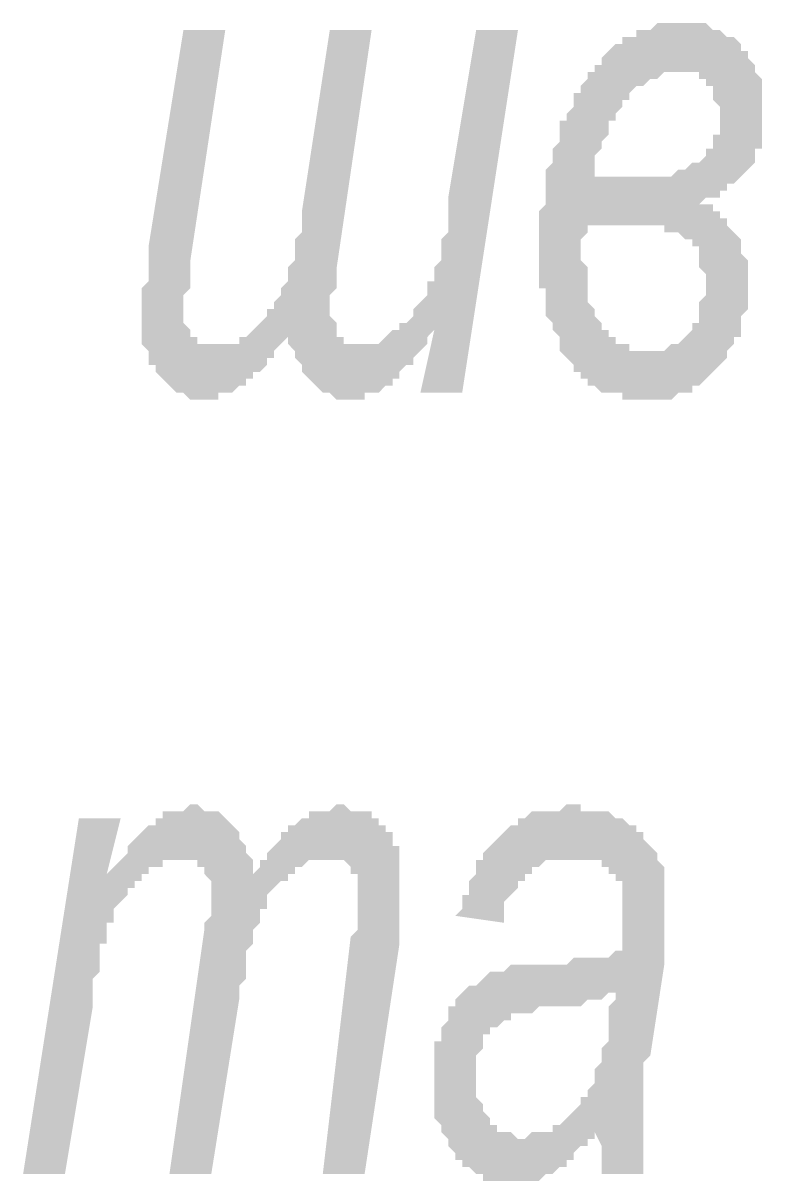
# Model space of a CAD drawing. Header units: millimetres. Extents: x 1372 to 666090, y 1285 to 31551.
# Drawn here: x 512712 to 513154, y 4124 to 4816 of the extents above; entities that cross this region are included whole.
import ezdxf

# ---------------------------------------------------------------- set-up
doc = ezdxf.new("R2010")
doc.units = ezdxf.units.MM
doc.layers.add('PDF _75-АЗ Штамп', color=7, linetype='Continuous')

msp = doc.modelspace()

# ---------------------------------------------------------------- hatches: boundary and pattern name
at = {"layer": 'PDF _75-АЗ Штамп', "transparency": 33554559}
h = msp.add_hatch(color=256, dxfattribs=at)
h.paths.add_polyline_path([(513116.74, 4707.84), (513120.91, 4707.84), (513125.08, 4707.84), (513125.08, 4703.67), (513129.25, 4703.67), (513129.25, 4699.49), (513133.42, 4699.49), (513133.42, 4695.32), (513137.59, 4691.15), (513137.59, 4691.15), (513141.76, 4686.98), (513141.76, 4682.81), (513141.76, 4678.64), (513145.94, 4674.47), (513145.94, 4670.3), (513145.94, 4666.12), (513145.94, 4661.95), (513145.94, 4657.78), (513145.94, 4657.78), (513145.94, 4653.61), (513145.94, 4653.61), (513145.94, 4649.44), (513145.94, 4645.27), (513141.76, 4641.1), (513141.76, 4636.93), (513141.76, 4632.76), (513141.76, 4628.58), (513137.59, 4628.58), (513137.59, 4624.41), (513133.42, 4620.24), (513133.42, 4616.07), (513129.25, 4611.9), (513129.25, 4611.9), (513129.25, 4611.9), (513125.08, 4607.73), (513125.08, 4607.73), (513120.91, 4603.56), (513120.91, 4603.56), (513116.74, 4599.39), (513116.74, 4599.39), (513112.57, 4599.39), (513112.57, 4595.21), (513108.39, 4595.21), (513104.22, 4595.21), (513104.22, 4595.21), (513100.05, 4591.04), (513095.88, 4591.04), (513091.71, 4591.04), (513091.71, 4591.04), (513087.54, 4591.04), (513087.54, 4591.04), (513083.37, 4591.04), (513079.2, 4591.04), (513075.03, 4591.04), (513070.85, 4591.04), (513070.85, 4595.21), (513066.68, 4595.21), (513062.51, 4595.21), (513062.51, 4595.21), (513058.34, 4595.21), (513054.17, 4599.39), (513054.17, 4599.39), (513050, 4599.39), (513050, 4603.56), (513045.83, 4603.56), (513045.83, 4607.73), (513041.66, 4607.73), (513041.66, 4611.9), (513037.48, 4616.07), (513037.48, 4616.07), (513033.31, 4620.24), (513033.31, 4624.41), (513033.31, 4628.58), (513029.14, 4632.76), (513029.14, 4632.76), (513029.14, 4636.93), (513024.97, 4641.1), (513024.97, 4645.27), (513024.97, 4649.44), (513024.97, 4653.61), (513024.97, 4657.78), (513020.8, 4657.78), (513020.8, 4661.95), (513020.8, 4666.12), (513020.8, 4670.3), (513020.8, 4674.47), (513020.8, 4678.64), (513020.8, 4682.81), (513020.8, 4686.98), (513020.8, 4691.15), (513020.8, 4695.32), (513020.8, 4699.49), (513020.8, 4703.67), (513024.97, 4707.84), (513024.97, 4712.01), (513024.97, 4716.18), (513024.97, 4720.35), (513024.97, 4724.52), (513024.97, 4728.69), (513029.14, 4732.86), (513029.14, 4732.86), (513029.14, 4737.03), (513029.14, 4741.21), (513033.31, 4745.38), (513033.31, 4749.55), (513033.31, 4753.72), (513033.31, 4757.89), (513037.48, 4757.89), (513037.48, 4762.06), (513041.66, 4766.23), (513041.66, 4770.4), (513041.66, 4774.58), (513045.83, 4774.58), (513045.83, 4774.58), (513045.83, 4778.75), (513050, 4782.92), (513050, 4787.09), (513054.17, 4787.09), (513054.17, 4791.26), (513058.34, 4791.26), (513058.34, 4795.43), (513062.51, 4799.6), (513062.51, 4799.6), (513066.68, 4803.77), (513066.68, 4803.77), (513070.85, 4803.77), (513070.85, 4807.94), (513075.03, 4807.94), (513079.2, 4807.94), (513079.2, 4812.12), (513083.37, 4812.12), (513087.54, 4812.12), (513087.54, 4812.12), (513091.71, 4816.29), (513095.88, 4816.29), (513095.88, 4816.29), (513100.05, 4816.29), (513104.22, 4816.29), (513104.22, 4816.29), (513108.39, 4816.29), (513108.39, 4816.29), (513112.57, 4816.29), (513116.74, 4816.29), (513120.91, 4816.29), (513120.91, 4816.29), (513125.08, 4812.12), (513129.25, 4812.12), (513129.25, 4812.12), (513133.42, 4807.94), (513137.59, 4807.94), (513137.59, 4807.94), (513141.76, 4803.77), (513141.76, 4803.77), (513141.76, 4799.6), (513145.94, 4799.6), (513145.94, 4795.43), (513150.11, 4791.26), (513150.11, 4787.09), (513150.11, 4787.09), (513154.28, 4782.92), (513154.28, 4778.75), (513154.28, 4774.58), (513154.28, 4770.4), (513154.28, 4766.23), (513154.28, 4762.06), (513154.28, 4757.89), (513154.28, 4753.72), (513154.28, 4749.55), (513154.28, 4745.38), (513154.28, 4741.21), (513150.11, 4741.21), (513150.11, 4737.03), (513150.11, 4732.86), (513145.94, 4728.69), (513145.94, 4728.69), (513145.94, 4728.69), (513141.76, 4724.52), (513141.76, 4724.52), (513137.59, 4720.35), (513133.42, 4720.35), (513133.42, 4716.18), (513129.25, 4716.18), (513129.25, 4712.01), (513125.08, 4712.01), (513120.91, 4712.01), (513116.74, 4707.84), (513116.74, 4707.84)], flags=0)
h.paths.add_polyline_path([(513054.17, 4724.52), (513054.17, 4724.52), (513058.34, 4724.52), (513062.51, 4724.52), (513066.68, 4724.52), (513066.68, 4724.52), (513070.85, 4724.52), (513070.85, 4724.52), (513075.03, 4724.52), (513079.2, 4724.52), (513083.37, 4724.52), (513083.37, 4724.52), (513087.54, 4724.52), (513091.71, 4724.52), (513095.88, 4724.52), (513095.88, 4724.52), (513100.05, 4724.52), (513104.22, 4728.69), (513104.22, 4728.69), (513108.39, 4728.69), (513108.39, 4728.69), (513112.57, 4732.86), (513112.57, 4732.86), (513112.57, 4732.86), (513116.74, 4732.86), (513120.91, 4737.03), (513120.91, 4741.21), (513125.08, 4741.21), (513125.08, 4745.38), (513125.08, 4749.55), (513129.25, 4749.55), (513129.25, 4753.72), (513129.25, 4757.89), (513129.25, 4762.06), (513129.25, 4762.06), (513129.25, 4766.23), (513125.08, 4770.4), (513125.08, 4774.58), (513125.08, 4778.75), (513120.91, 4778.75), (513120.91, 4782.92), (513116.74, 4782.92), (513116.74, 4787.09), (513112.57, 4787.09), (513108.39, 4787.09), (513108.39, 4787.09), (513104.22, 4787.09), (513104.22, 4787.09), (513100.05, 4787.09), (513095.88, 4787.09), (513095.88, 4787.09), (513091.71, 4782.92), (513091.71, 4782.92), (513087.54, 4782.92), (513083.37, 4778.75), (513083.37, 4778.75), (513079.2, 4778.75), (513075.03, 4774.58), (513075.03, 4770.4), (513075.03, 4770.4), (513070.85, 4770.4), (513070.85, 4766.23), (513066.68, 4762.06), (513066.68, 4757.89), (513062.51, 4757.89), (513062.51, 4753.72), (513062.51, 4749.55), (513058.34, 4745.38), (513058.34, 4745.38), (513058.34, 4741.21), (513054.17, 4737.03), (513054.17, 4732.86), (513054.17, 4728.69), (513054.17, 4724.52)], flags=0)
h.paths.add_polyline_path([(513050, 4695.32), (513050, 4691.15), (513045.83, 4686.98), (513045.83, 4682.81), (513045.83, 4678.64), (513045.83, 4678.64), (513045.83, 4674.47), (513050, 4670.3), (513050, 4666.12), (513050, 4661.95), (513050, 4657.78), (513050, 4653.61), (513050, 4649.44), (513054.17, 4645.27), (513054.17, 4645.27), (513054.17, 4641.1), (513058.34, 4636.93), (513058.34, 4636.93), (513058.34, 4632.76), (513062.51, 4632.76), (513062.51, 4628.58), (513066.68, 4628.58), (513066.68, 4624.41), (513070.85, 4624.41), (513075.03, 4624.41), (513075.03, 4620.24), (513079.2, 4620.24), (513083.37, 4620.24), (513083.37, 4620.24), (513087.54, 4620.24), (513091.71, 4620.24), (513091.71, 4620.24), (513095.88, 4620.24), (513100.05, 4624.41), (513100.05, 4624.41), (513104.22, 4624.41), (513108.39, 4628.58), (513108.39, 4628.58), (513112.57, 4632.76), (513112.57, 4632.76), (513112.57, 4636.93), (513116.74, 4636.93), (513116.74, 4641.1), (513116.74, 4645.27), (513116.74, 4649.44), (513120.91, 4653.61), (513120.91, 4657.78), (513120.91, 4657.78), (513120.91, 4661.95), (513120.91, 4666.12), (513116.74, 4670.3), (513116.74, 4674.47), (513116.74, 4678.64), (513116.74, 4682.81), (513112.57, 4682.81), (513112.57, 4686.98), (513108.39, 4686.98), (513108.39, 4686.98), (513104.22, 4691.15), (513104.22, 4691.15), (513100.05, 4691.15), (513100.05, 4691.15), (513095.88, 4691.15), (513095.88, 4695.32), (513091.71, 4695.32), (513091.71, 4695.32), (513087.54, 4695.32), (513083.37, 4695.32), (513079.2, 4695.32), (513075.03, 4695.32), (513075.03, 4695.32), (513070.85, 4695.32), (513066.68, 4695.32), (513062.51, 4695.32), (513062.51, 4695.32), (513058.34, 4695.32), (513054.17, 4695.32), (513050, 4695.32), (513050, 4695.32)], flags=0)
for points in [[(512808.07, 4812.12), (512833.1, 4812.12), (512812.24, 4674.47), (512812.24, 4670.3), (512812.24, 4666.12), (512812.24, 4657.78), (512808.07, 4653.61), (512808.07, 4653.61), (512808.07, 4649.44), (512808.07, 4645.27), (512808.07, 4641.1), (512808.07, 4636.93), (512812.24, 4632.76), (512812.24, 4632.76), (512812.24, 4628.58), (512816.41, 4628.58), (512816.41, 4624.41), (512820.58, 4624.41), (512824.75, 4624.41), (512824.75, 4624.41), (512828.93, 4624.41), (512833.1, 4624.41), (512833.1, 4624.41), (512837.27, 4624.41), (512841.44, 4624.41), (512841.44, 4628.58), (512845.61, 4628.58), (512849.78, 4632.76), (512849.78, 4632.76), (512853.95, 4636.93), (512853.95, 4636.93), (512858.12, 4641.1), (512858.12, 4645.27), (512862.3, 4645.27), (512862.3, 4649.44), (512866.47, 4653.61), (512866.47, 4657.78), (512866.47, 4657.78), (512870.64, 4661.95), (512870.64, 4666.12), (512870.64, 4666.12), (512870.64, 4670.3), (512874.81, 4674.47), (512874.81, 4678.64), (512874.81, 4682.81), (512874.81, 4686.98), (512878.98, 4691.15), (512878.98, 4695.32), (512878.98, 4699.49), (512878.98, 4703.67), (512895.66, 4812.12), (512920.69, 4812.12), (512899.84, 4670.3), (512899.84, 4666.12), (512899.84, 4661.95), (512899.84, 4657.78), (512895.66, 4653.61), (512895.66, 4649.44), (512895.66, 4645.27), (512895.66, 4645.27), (512895.66, 4641.1), (512899.84, 4636.93), (512899.84, 4632.76), (512899.84, 4632.76), (512899.84, 4628.58), (512904.01, 4628.58), (512904.01, 4624.41), (512908.18, 4624.41), (512912.35, 4624.41), (512912.35, 4624.41), (512916.52, 4624.41), (512916.52, 4624.41), (512920.69, 4624.41), (512924.86, 4624.41), (512924.86, 4624.41), (512929.03, 4628.58), (512929.03, 4628.58), (512933.21, 4632.76), (512937.38, 4632.76), (512937.38, 4636.93), (512941.55, 4636.93), (512945.72, 4641.1), (512945.72, 4645.27), (512945.72, 4645.27), (512949.89, 4649.44), (512949.89, 4649.44), (512954.06, 4653.61), (512954.06, 4657.78), (512954.06, 4661.95), (512958.23, 4661.95), (512958.23, 4666.12), (512958.23, 4670.3), (512962.4, 4674.47), (512962.4, 4678.64), (512962.4, 4682.81), (512962.4, 4686.98), (512966.57, 4691.15), (512966.57, 4695.32), (512966.57, 4699.49), (512966.57, 4703.67), (512966.57, 4707.84), (512966.57, 4712.01), (512966.57, 4712.01), (512983.26, 4812.12), (513008.29, 4812.12), (512974.92, 4595.21), (512949.89, 4595.21), (512958.23, 4632.76), (512954.06, 4628.58), (512954.06, 4624.41), (512949.89, 4620.24), (512949.89, 4620.24), (512945.72, 4616.07), (512945.72, 4611.9), (512941.55, 4611.9), (512937.38, 4607.73), (512937.38, 4603.56), (512933.21, 4603.56), (512933.21, 4599.39), (512929.03, 4599.39), (512929.03, 4599.39), (512924.86, 4595.21), (512924.86, 4595.21), (512920.69, 4595.21), (512916.52, 4595.21), (512916.52, 4591.04), (512912.35, 4591.04), (512908.18, 4591.04), (512908.18, 4591.04), (512908.18, 4591.04), (512904.01, 4591.04), (512899.84, 4591.04), (512899.84, 4591.04), (512895.66, 4595.21), (512891.49, 4595.21), (512891.49, 4595.21), (512887.32, 4599.39), (512887.32, 4599.39), (512883.15, 4603.56), (512883.15, 4603.56), (512878.98, 4607.73), (512878.98, 4611.9), (512874.81, 4616.07), (512874.81, 4616.07), (512874.81, 4620.24), (512870.64, 4624.41), (512870.64, 4628.58), (512870.64, 4632.76), (512870.64, 4632.76), (512870.64, 4628.58), (512866.47, 4624.41), (512866.47, 4624.41), (512862.3, 4620.24), (512862.3, 4616.07), (512858.12, 4616.07), (512858.12, 4611.9), (512853.95, 4607.73), (512849.78, 4607.73), (512849.78, 4603.56), (512845.61, 4603.56), (512845.61, 4603.56), (512845.61, 4599.39), (512841.44, 4599.39), (512837.27, 4595.21), (512837.27, 4595.21), (512833.1, 4595.21), (512828.93, 4595.21), (512828.93, 4591.04), (512824.75, 4591.04), (512820.58, 4591.04), (512820.58, 4591.04), (512816.41, 4591.04), (512812.24, 4591.04), (512812.24, 4591.04), (512808.07, 4595.21), (512803.9, 4595.21), (512803.9, 4595.21), (512799.73, 4599.39), (512799.73, 4599.39), (512795.56, 4603.56), (512795.56, 4603.56), (512791.39, 4607.73), (512791.39, 4611.9), (512787.21, 4611.9), (512787.21, 4616.07), (512787.21, 4620.24), (512783.04, 4624.41), (512783.04, 4628.58), (512783.04, 4632.76), (512783.04, 4636.93), (512783.04, 4636.93), (512783.04, 4641.1), (512783.04, 4641.1), (512783.04, 4645.27), (512783.04, 4649.44), (512783.04, 4653.61), (512783.04, 4657.78), (512787.21, 4661.95), (512787.21, 4666.12), (512787.21, 4670.3), (512787.21, 4674.47), (512787.21, 4682.81), (512787.21, 4682.81)], [(512712.13, 4128.04), (512745.5, 4340.77), (512770.53, 4340.77), (512762.19, 4307.4), (512766.36, 4311.57), (512770.53, 4315.75), (512770.53, 4315.75), (512774.7, 4319.92), (512774.7, 4324.09), (512778.87, 4328.26), (512778.87, 4328.26), (512783.04, 4332.43), (512783.04, 4332.43), (512787.21, 4336.6), (512787.21, 4336.6), (512791.39, 4336.6), (512791.39, 4340.77), (512795.56, 4340.77), (512795.56, 4344.94), (512799.73, 4344.94), (512803.9, 4344.94), (512803.9, 4344.94), (512808.07, 4344.94), (512812.24, 4349.12), (512812.24, 4349.12), (512816.41, 4349.12), (512820.58, 4344.94), (512824.75, 4344.94), (512824.75, 4344.94), (512828.93, 4344.94), (512833.1, 4340.77), (512833.1, 4340.77), (512837.27, 4336.6), (512837.27, 4336.6), (512841.44, 4332.43), (512841.44, 4332.43), (512841.44, 4328.26), (512845.61, 4324.09), (512845.61, 4319.92), (512845.61, 4319.92), (512849.78, 4315.75), (512849.78, 4311.57), (512849.78, 4307.4), (512853.95, 4311.57), (512853.95, 4315.75), (512858.12, 4315.75), (512858.12, 4319.92), (512862.3, 4324.09), (512862.3, 4324.09), (512866.47, 4328.26), (512866.47, 4332.43), (512870.64, 4332.43), (512870.64, 4336.6), (512874.81, 4336.6), (512874.81, 4336.6), (512878.98, 4340.77), (512878.98, 4340.77), (512883.15, 4340.77), (512883.15, 4344.94), (512887.32, 4344.94), (512891.49, 4344.94), (512891.49, 4344.94), (512895.66, 4344.94), (512899.84, 4349.12), (512899.84, 4349.12), (512904.01, 4349.12), (512908.18, 4344.94), (512912.35, 4344.94), (512912.35, 4344.94), (512916.52, 4344.94), (512920.69, 4344.94), (512920.69, 4340.77), (512924.86, 4340.77), (512924.86, 4336.6), (512929.03, 4336.6), (512929.03, 4332.43), (512933.21, 4332.43), (512933.21, 4328.26), (512933.21, 4324.09), (512937.38, 4324.09), (512937.38, 4319.92), (512937.38, 4315.75), (512937.38, 4311.57), (512937.38, 4307.4), (512937.38, 4303.23), (512937.38, 4299.06), (512937.38, 4294.89), (512937.38, 4294.89), (512937.38, 4290.72), (512937.38, 4286.55), (512937.38, 4282.38), (512937.38, 4278.21), (512937.38, 4269.86), (512937.38, 4265.69), (512937.38, 4265.69), (512916.52, 4128.04), (512891.49, 4128.04), (512908.18, 4269.86), (512912.35, 4274.03), (512912.35, 4278.21), (512912.35, 4282.38), (512912.35, 4286.55), (512912.35, 4290.72), (512912.35, 4294.89), (512912.35, 4294.89), (512912.35, 4299.06), (512912.35, 4303.23), (512912.35, 4307.4), (512908.18, 4307.4), (512908.18, 4311.57), (512908.18, 4311.57), (512904.01, 4315.75), (512899.84, 4315.75), (512899.84, 4315.75), (512895.66, 4315.75), (512895.66, 4315.75), (512891.49, 4315.75), (512891.49, 4315.75), (512887.32, 4315.75), (512883.15, 4315.75), (512883.15, 4315.75), (512878.98, 4311.57), (512874.81, 4311.57), (512874.81, 4307.4), (512870.64, 4307.4), (512870.64, 4303.23), (512866.47, 4303.23), (512862.3, 4299.06), (512862.3, 4299.06), (512858.12, 4294.89), (512858.12, 4290.72), (512858.12, 4286.55), (512853.95, 4286.55), (512853.95, 4282.38), (512853.95, 4282.38), (512853.95, 4278.21), (512849.78, 4274.03), (512849.78, 4274.03), (512849.78, 4269.86), (512849.78, 4265.69), (512845.61, 4261.52), (512845.61, 4257.35), (512845.61, 4253.18), (512845.61, 4249.01), (512845.61, 4244.84), (512841.44, 4240.66), (512841.44, 4236.49), (512841.44, 4232.32), (512824.75, 4128.04), (512799.73, 4128.04), (512820.58, 4274.03), (512820.58, 4278.21), (512824.75, 4282.38), (512824.75, 4286.55), (512824.75, 4290.72), (512824.75, 4294.89), (512824.75, 4294.89), (512824.75, 4299.06), (512824.75, 4303.23), (512820.58, 4307.4), (512820.58, 4307.4), (512820.58, 4311.57), (512816.41, 4311.57), (512816.41, 4315.75), (512812.24, 4315.75), (512808.07, 4315.75), (512808.07, 4315.75), (512803.9, 4315.75), (512803.9, 4315.75), (512799.73, 4315.75), (512795.56, 4315.75), (512795.56, 4311.57), (512791.39, 4311.57), (512787.21, 4311.57), (512787.21, 4307.4), (512783.04, 4307.4), (512783.04, 4303.23), (512778.87, 4303.23), (512778.87, 4299.06), (512774.7, 4299.06), (512774.7, 4294.89), (512770.53, 4290.72), (512770.53, 4290.72), (512766.36, 4286.55), (512766.36, 4282.38), (512766.36, 4278.21), (512762.19, 4278.21), (512762.19, 4274.03), (512762.19, 4269.86), (512762.19, 4265.69), (512758.02, 4265.69), (512758.02, 4261.52), (512758.02, 4257.35), (512758.02, 4253.18), (512758.02, 4249.01), (512753.84, 4244.84), (512753.84, 4240.66), (512753.84, 4232.32), (512753.84, 4228.15), (512753.84, 4228.15), (512737.16, 4128.04)]]:
    msp.add_hatch(color=256, dxfattribs=at).paths.add_polyline_path(points)
h = msp.add_hatch(color=256, dxfattribs=at)
h.paths.add_polyline_path([(513054.17, 4153.07), (513054.17, 4148.9), (513050, 4148.9), (513050, 4144.73), (513045.83, 4144.73), (513041.66, 4140.56), (513041.66, 4136.39), (513037.48, 4136.39), (513037.48, 4132.21), (513033.31, 4132.21), (513033.31, 4132.21), (513029.14, 4128.04), (513029.14, 4128.04), (513024.97, 4128.04), (513020.8, 4123.87), (513020.8, 4123.87), (513016.63, 4123.87), (513012.46, 4123.87), (513012.46, 4123.87), (513008.29, 4123.87), (513004.12, 4123.87), (513004.12, 4123.87), (512999.94, 4123.87), (512995.77, 4123.87), (512995.77, 4123.87), (512991.6, 4123.87), (512987.43, 4123.87), (512987.43, 4128.04), (512983.26, 4128.04), (512983.26, 4128.04), (512979.09, 4132.21), (512974.92, 4132.21), (512974.92, 4136.39), (512970.75, 4136.39), (512970.75, 4140.56), (512966.57, 4144.73), (512966.57, 4144.73), (512966.57, 4148.9), (512962.4, 4153.07), (512962.4, 4157.24), (512962.4, 4157.24), (512958.23, 4161.41), (512958.23, 4165.58), (512958.23, 4169.75), (512958.23, 4173.93), (512958.23, 4178.1), (512958.23, 4182.27), (512958.23, 4186.44), (512958.23, 4190.61), (512958.23, 4194.78), (512958.23, 4198.95), (512958.23, 4203.12), (512958.23, 4207.3), (512962.4, 4207.3), (512962.4, 4211.47), (512962.4, 4215.64), (512962.4, 4215.64), (512966.57, 4219.81), (512966.57, 4223.98), (512966.57, 4228.15), (512970.75, 4228.15), (512970.75, 4232.32), (512974.92, 4236.49), (512974.92, 4236.49), (512979.09, 4240.66), (512979.09, 4240.66), (512983.26, 4240.66), (512987.43, 4244.84), (512987.43, 4244.84), (512991.6, 4249.01), (512995.77, 4249.01), (512995.77, 4249.01), (512999.94, 4249.01), (512999.94, 4249.01), (513004.12, 4253.18), (513004.12, 4253.18), (513008.29, 4253.18), (513008.29, 4253.18), (513012.46, 4253.18), (513016.63, 4253.18), (513016.63, 4253.18), (513020.8, 4253.18), (513024.97, 4253.18), (513029.14, 4253.18), (513033.31, 4253.18), (513033.31, 4253.18), (513037.48, 4253.18), (513041.66, 4257.35), (513045.83, 4257.35), (513050, 4257.35), (513054.17, 4257.35), (513054.17, 4257.35), (513058.34, 4257.35), (513062.51, 4257.35), (513062.51, 4257.35), (513066.68, 4261.52), (513066.68, 4261.52), (513070.85, 4261.52), (513070.85, 4261.52), (513070.85, 4265.69), (513070.85, 4269.86), (513070.85, 4274.03), (513070.85, 4278.21), (513070.85, 4282.38), (513070.85, 4286.55), (513070.85, 4286.55), (513070.85, 4290.72), (513070.85, 4294.89), (513070.85, 4299.06), (513070.85, 4303.23), (513066.68, 4303.23), (513066.68, 4307.4), (513062.51, 4307.4), (513062.51, 4311.57), (513058.34, 4311.57), (513058.34, 4315.75), (513054.17, 4315.75), (513050, 4315.75), (513050, 4315.75), (513045.83, 4315.75), (513041.66, 4315.75), (513037.48, 4315.75), (513037.48, 4315.75), (513033.31, 4315.75), (513029.14, 4315.75), (513029.14, 4315.75), (513024.97, 4315.75), (513020.8, 4311.57), (513020.8, 4311.57), (513016.63, 4311.57), (513016.63, 4307.4), (513012.46, 4307.4), (513012.46, 4303.23), (513008.29, 4303.23), (513008.29, 4299.06), (513004.12, 4294.89), (513004.12, 4294.89), (512999.94, 4290.72), (512999.94, 4286.55), (512999.94, 4282.38), (512999.94, 4278.21), (512999.94, 4278.21), (512970.75, 4282.38), (512974.92, 4286.55), (512974.92, 4290.72), (512974.92, 4294.89), (512979.09, 4294.89), (512979.09, 4299.06), (512979.09, 4303.23), (512983.26, 4307.4), (512983.26, 4311.57), (512983.26, 4315.75), (512987.43, 4315.75), (512987.43, 4319.92), (512991.6, 4324.09), (512991.6, 4324.09), (512995.77, 4328.26), (512995.77, 4328.26), (512995.77, 4328.26), (512999.94, 4332.43), (512999.94, 4332.43), (513004.12, 4336.6), (513008.29, 4336.6), (513008.29, 4340.77), (513012.46, 4340.77), (513012.46, 4340.77), (513016.63, 4344.94), (513020.8, 4344.94), (513020.8, 4344.94), (513024.97, 4344.94), (513029.14, 4344.94), (513033.31, 4344.94), (513033.31, 4344.94), (513037.48, 4349.12), (513041.66, 4349.12), (513041.66, 4349.12), (513045.83, 4349.12), (513045.83, 4344.94), (513050, 4344.94), (513054.17, 4344.94), (513058.34, 4344.94), (513058.34, 4344.94), (513062.51, 4344.94), (513066.68, 4340.77), (513066.68, 4340.77), (513070.85, 4340.77), (513070.85, 4340.77), (513075.03, 4336.6), (513079.2, 4336.6), (513079.2, 4332.43), (513083.37, 4332.43), (513083.37, 4328.26), (513083.37, 4328.26), (513087.54, 4324.09), (513087.54, 4324.09), (513091.71, 4319.92), (513091.71, 4315.75), (513095.88, 4311.57), (513095.88, 4307.4), (513095.88, 4307.4), (513095.88, 4303.23), (513095.88, 4299.06), (513095.88, 4294.89), (513095.88, 4290.72), (513095.88, 4286.55), (513095.88, 4282.38), (513095.88, 4278.21), (513095.88, 4278.21), (513095.88, 4274.03), (513095.88, 4269.86), (513095.88, 4265.69), (513095.88, 4257.35), (513095.88, 4253.18), (513095.88, 4253.18), (513087.54, 4198.95), (513083.37, 4194.78), (513083.37, 4186.44), (513083.37, 4182.27), (513083.37, 4178.1), (513083.37, 4173.93), (513083.37, 4169.75), (513083.37, 4165.58), (513083.37, 4165.58), (513083.37, 4161.41), (513083.37, 4157.24), (513083.37, 4157.24), (513083.37, 4153.07), (513083.37, 4148.9), (513083.37, 4144.73), (513083.37, 4140.56), (513083.37, 4136.39), (513083.37, 4132.21), (513083.37, 4128.04), (513083.37, 4128.04), (513058.34, 4128.04), (513058.34, 4132.21), (513058.34, 4132.21), (513058.34, 4136.39), (513058.34, 4140.56), (513058.34, 4144.73), (513054.17, 4153.07), (513054.17, 4153.07)], flags=0)
h.paths.add_polyline_path([(513066.68, 4236.49), (513062.51, 4236.49), (513058.34, 4232.32), (513058.34, 4232.32), (513054.17, 4232.32), (513054.17, 4232.32), (513050, 4232.32), (513050, 4232.32), (513045.83, 4228.15), (513045.83, 4228.15), (513041.66, 4228.15), (513037.48, 4228.15), (513033.31, 4228.15), (513033.31, 4228.15), (513029.14, 4228.15), (513024.97, 4228.15), (513020.8, 4228.15), (513016.63, 4223.98), (513016.63, 4223.98), (513012.46, 4223.98), (513008.29, 4223.98), (513008.29, 4223.98), (513004.12, 4223.98), (513004.12, 4219.81), (512999.94, 4219.81), (512999.94, 4219.81), (512999.94, 4219.81), (512995.77, 4215.64), (512991.6, 4215.64), (512991.6, 4211.47), (512987.43, 4211.47), (512987.43, 4207.3), (512987.43, 4207.3), (512987.43, 4203.12), (512983.26, 4198.95), (512983.26, 4194.78), (512983.26, 4190.61), (512983.26, 4186.44), (512983.26, 4186.44), (512983.26, 4182.27), (512983.26, 4178.1), (512983.26, 4173.93), (512987.43, 4169.75), (512987.43, 4165.58), (512987.43, 4165.58), (512991.6, 4161.41), (512991.6, 4161.41), (512991.6, 4157.24), (512995.77, 4157.24), (512995.77, 4153.07), (512999.94, 4153.07), (513004.12, 4153.07), (513004.12, 4153.07), (513008.29, 4148.9), (513012.46, 4148.9), (513012.46, 4148.9), (513012.46, 4148.9), (513016.63, 4153.07), (513020.8, 4153.07), (513020.8, 4153.07), (513024.97, 4153.07), (513029.14, 4153.07), (513029.14, 4157.24), (513033.31, 4157.24), (513037.48, 4161.41), (513037.48, 4161.41), (513041.66, 4165.58), (513041.66, 4165.58), (513045.83, 4169.75), (513045.83, 4173.93), (513050, 4173.93), (513050, 4178.1), (513054.17, 4182.27), (513054.17, 4186.44), (513054.17, 4186.44), (513054.17, 4190.61), (513058.34, 4194.78), (513058.34, 4194.78), (513058.34, 4198.95), (513058.34, 4203.12), (513062.51, 4207.3), (513062.51, 4211.47), (513062.51, 4215.64), (513062.51, 4219.81), (513062.51, 4223.98), (513062.51, 4228.15), (513066.68, 4232.32), (513066.68, 4236.49)], flags=0)

doc.saveas('drawing.dxf')
